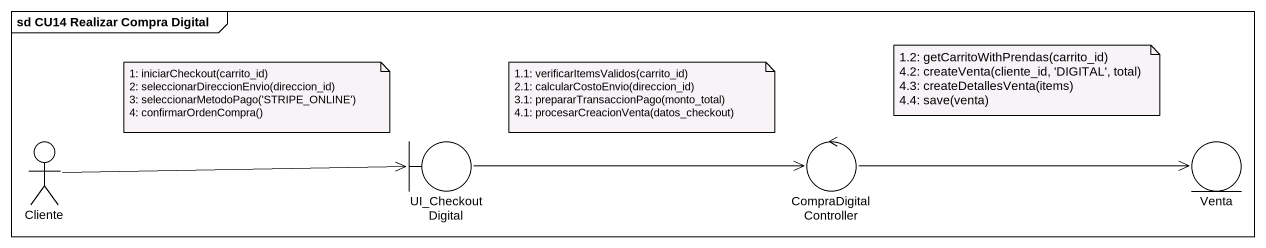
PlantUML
@startuml
mainframe sd CU14 Realizar Compra Digital
actor Cliente
boundary UI_CheckoutDigital
control CompraDigitalController
entity Venta
Cliente -right-> UI_CheckoutDigital
UI_CheckoutDigital -right-> CompraDigitalController
CompraDigitalController -right-> Venta
note as N1
  1.2: getCarritoWithPrendas(carrito_id)
  4.2: createVenta(cliente_id, 'DIGITAL', total)
  4.3: createDetallesVenta(items)
  4.4: save(venta)
end note
note as N2
  1: iniciarCheckout(carrito_id)
  2: seleccionarDireccionEnvio(direccion_id)
  3: seleccionarMetodoPago('STRIPE_ONLINE')
  4: confirmarOrdenCompra()
end note
note as N3
  1.1: verificarItemsValidos(carrito_id)
  2.1: calcularCostoEnvio(direccion_id)
  3.1: prepararTransaccionPago(monto_total)
  4.1: procesarCreacionVenta(datos_checkout)
end note
@enduml
